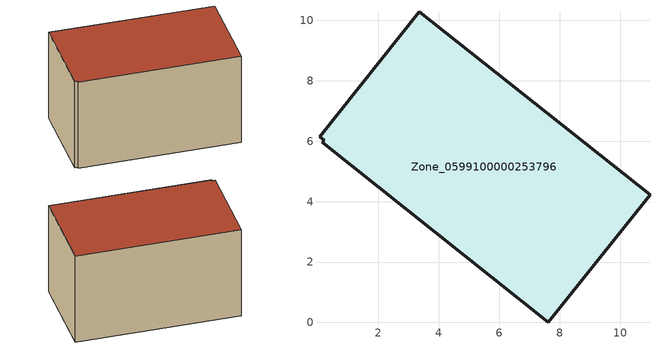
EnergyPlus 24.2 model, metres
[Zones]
Zone_0599100000253796
 floor ground (C_G): 0.2,6.03 0.05,6.15 3.36,10.29 10.99,4.22 7.62,0 0.15,5.96 z0.4
 wall outside (C_F): 7.62,0 10.99,4.22 3.36,10.29 0.05,6.15 0.2,6.03 0.15,5.96 7.62,0 z0.4:6.17
 roof outside (C_R): 0.05,6.15 0.2,6.03 0.15,5.96 7.62,0 10.99,4.22 3.36,10.29 z6.17
[BUILDING]
Pand.0599100000253796: North Axis=0; Terrain=City; Loads Convergence Tolerance Value=0.04; Temperature Convergence Tolerance Value=0.4; Solar Distribution=FullExterior; Maximum Number of Warmup Days=25; Minimum Number of Warmup Days=1
[Site:Location]
Rotterdam.The.Hague.AP_ZH_NLD Design_Conditions: Latitude=51.96; Longitude=4.45; Time Zone=1; Elevation=-4.5
[SITE:GROUNDTEMPERATURE:BUILDINGSURFACE]
18, 18, 18, 18, 18, 18, 18, 18, 18, 18, 18, 18
[MATERIAL] Thermal Absorptance=0.9; Solar Absorptance=0.7; Visible Absorptance=0.7
Name | Roughness | Thickness | Conductivity | Density | Specific Heat
G.TI.1975-1991 | MediumSmooth | 0.15 | 0.288461 | 540 | 1210
F.TI.1975-1991 | Rough | 0.3 | 0.230769 | 1920 | 840
R.TI.1975-1991 | MediumRough | 0.2 | 0.153846 | 1500 | 1000
[CONSTRUCTION]
C_G: G.TI.1975-1991
C_F: F.TI.1975-1991
C_R: R.TI.1975-1991
[ZONE]
Zone_0599100000253796: Type=1; Multiplier=1; Ceiling Height=Autocalculate; Volume=Autocalculate; Floor Area=autocalculate; Part of Total Floor Area=Yes
[ZONEINFILTRATION:DESIGNFLOWRATE]
Infil_Zone_0599100000253796: Zone or ZoneList or Space or SpaceList=Zone_0599100000253796; Schedule=AlwaysOn; Design Flow Rate Calculation Method=Flow/Area; Flow Rate per Floor Area=0.003; Constant Term Coefficient=1; Temperature Term Coefficient=0; Velocity Term Coefficient=0; Velocity Squared Term Coefficient=0
[HVACTEMPLATE:ZONE:IDEALLOADSAIRSYSTEM]
Zone_0599100000253796: Maximum Heating Supply Air Temperature=50; Minimum Cooling Supply Air Temperature=13; Maximum Heating Supply Air Humidity Ratio=0.0156; Minimum Cooling Supply Air Humidity Ratio=0.0077; Heating Limit=NoLimit; Cooling Limit=NoLimit; Dehumidification Control Type=ConstantSensibleHeatRatio; Cooling Sensible Heat Ratio=0.7; Dehumidification Setpoint=60; Humidification Control Type=None; Humidification Setpoint=30; Outdoor Air Method=None; Outdoor Air Flow Rate per Person=0.00944; Outdoor Air Flow Rate per Zone Floor Area=0; Outdoor Air Flow Rate per Zone=0; Demand Controlled Ventilation Type=None; Outdoor Air Economizer Type=NoEconomizer; Heat Recovery Type=None; Sensible Heat Recovery Effectiveness=0.7; Latent Heat Recovery Effectiveness=0.65
[ZONECONTROL:THERMOSTAT]
ThermostatControl_Zone_0599100000253796: Zone or ZoneList=Zone_0599100000253796; Control Type Schedule=DualSetpointControlType; Control 1=Thermostat_Zone_0599100000253796; Temperature Difference Between Cutout And Setpoint=0
[THERMOSTATSETPOINT:DUALSETPOINT]
Thermostat_Zone_0599100000253796: Heating Setpoint Temperature Schedule=HeatingSetpoint_Zone_0599100000253796; Cooling Setpoint Temperature Schedule=CoolingSetpoint_Zone_0599100000253796
[SCHEDULE:COMPACT]
HeatingSetpoint_Zone_0599100000253796: Through: 12/31, For: AllDays, Until: 24:00, 21
CoolingSetpoint_Zone_0599100000253796: Through: 12/31, For: AllDays, Until: 24:00, 24
DualSetpointControlType: Through: 12/31, For: AllDays, Until: 24:00, 4
AlwaysOn: Through: 12/31, For: AllDays, Until: 24:00, 1
